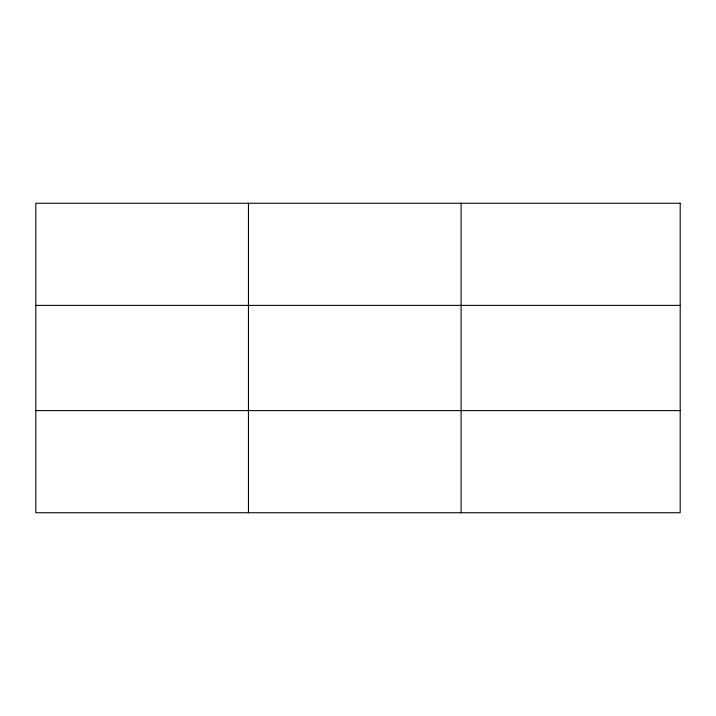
<?xml version="1.0" encoding="UTF-8"?>
<svg xmlns="http://www.w3.org/2000/svg" width="716" height="716" viewBox="0 0 716 716"><rect width="100%" height="100%" fill="white"/><g stroke="black" fill="none" stroke-linecap="round" stroke-linejoin="round"><path stroke-width="1.07" d="M248.452 512.745L248.452 203.255M461.104 512.745L461.104 203.255M35.8 305.383L680.2 305.383M35.8 410.617L680.2 410.617M680.2 203.255L35.8 203.255L35.8 512.745L680.2 512.745L680.2 203.255"/></g></svg>
